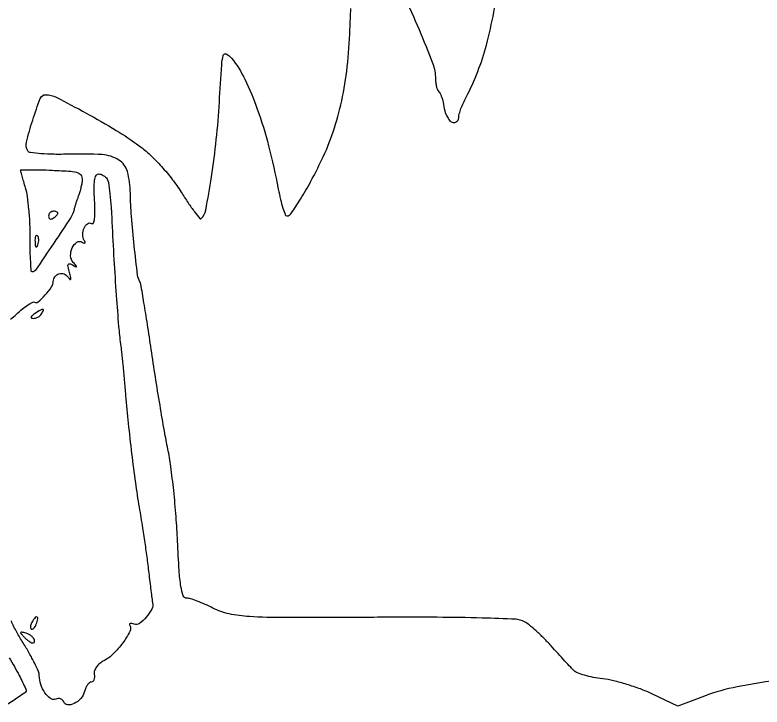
# Model space of a CAD drawing. Extents: x 0 to 820, y 0 to 850.
# Drawn here: x 249.8 to 410.1, y 398.7 to 547.1 of the extents above; entities that cross this region are included whole.
import ezdxf

# ---------------------------------------------------------------- set-up
doc = ezdxf.new("R2010")
doc.units = 0

msp = doc.modelspace()

# ---------------------------------------------------------------- linework, layer by layer
for points in [[(333.152953, 551.376744, -0.01202), (336.470149, 543.9995, -0.008814), (339.41292, 536.650944, -0.091069), (340, 533.454393, 0.029675), (340.051265, 532.591383, 0.030873), (340.204336, 531.752059, 0.032467), (340.427535, 531.048083, 0.103734), (340.695611, 530.637722, -0.069648), (340.978796, 530.262357, -0.029297), (341.253675, 529.691385, -0.028284), (341.480382, 529.037091, -0.032827), (341.618588, 528.392965, 0.029183), (341.998389, 526.557807, 0.05726), (342.546474, 525.172816, 0.081384), (343.216416, 524.298154, 0.190961), (343.968615, 524, 0.120242), (344.362478, 524.096107, 0.100167), (344.69884, 524.367188, 0.091381), (344.925873, 524.772559, 0.081014), (345.006161, 525.25, -0.071737), (345.106193, 525.920227, -0.016229), (345.473348, 527.014063, -0.01649), (345.984345, 528.259764, -0.01534), (346.587936, 529.5, 0.056747), (350.917749, 540.655449, 0.032767), (353.659465, 554.808215, 0.032814)], [(414.498333, 404.563298, 0.016747), (404.734326, 402.98665, 0.041191), (397.749089, 401.008836), (391.998177, 398.85562), (386.448842, 401.480876, 0.021674), (383.957437, 402.529929, 0.014901), (381.053021, 403.509845, 0.015048), (378.195695, 404.286814, 0.029389), (375.872774, 404.701474, -0.018794), (373.862326, 405.016579, -0.021744), (371.978069, 405.470771, -0.021427), (370.433672, 405.987481, -0.106862), (369.673021, 406.484345, -0.00761), (369.004884, 407.181661, -0.001312), (367.762571, 408.525428, -0.001428), (366.312808, 410.110929, -0.001276), (364.816582, 411.76512, 0.012799), (363.255863, 413.412655, 0.012793), (361.612637, 414.978439, 0.012718), (360.110146, 416.270529, 0.048393), (359.081995, 416.956118, 0.111717), (357.211868, 417.471447, 0.004366), (350.035923, 417.741696, 0.006239), (340.345878, 417.900955, 0.00233), (326.741287, 417.891379, -0.001243), (307.592126, 417.836242, -0.014392), (300.090677, 418.049244, -0.038304), (295.725699, 418.636519, -0.065452), (292.265712, 419.864444, 0.012654), (290.557699, 420.682017, 0.014544), (288.887202, 421.37268, 0.013713), (287.44603, 421.875249, 0.077181), (286.642665, 422, -0.317127), (285.884974, 422.534304, -0.045635), (285.386905, 424.475096, -0.024425), (285.00299, 427.914448, -0.004569), (284.665708, 434.25, 0.008434), (284.346142, 439.489564, 0.006807), (283.831507, 445.104688, 0.006887), (283.21434, 450.275909, 0.017545), (282.584098, 454, -0.006861), (281.853706, 457.818182, -0.002349), (280.897115, 463.371189, -0.002334), (279.89874, 469.509849, -0.002695), (279.006067, 475.370006, 0.001914), (278.197889, 480.731697, 0.002971), (277.455419, 485.350758, 0.0009), (276.780505, 489.351569, 0.094567), (276.586846, 489.870006, -0.106872), (276.089334, 491.307779, -0.00328), (275.373231, 497.58226, -0.007221), (274.78547, 503.909005, -0.014663), (274.541406, 508.899321, 0.060752), (273.88817, 513.504766, 0.188161), (272.060501, 515.989326, 0.127249), (268.49373, 517.137597, 0.022283), (261.379741, 517.235514, -0.011087), (258.155997, 517.207719, -0.016929), (255.362285, 517.340256, -0.012147), (253.111736, 517.578695, -0.225556), (252.526896, 517.956481, -0.201497), (252.239152, 519.787142, -0.016601), (253.578521, 524.534819, -0.014405), (255.217843, 529.214119, -0.31071), (256.360405, 530, -0.118576), (258.639824, 529.451721, -0.006829), (265.046188, 526.069468, -0.011417), (271.523722, 522.341306, -0.022798), (276.432918, 519.049556, -0.030023), (278.76929, 517.096447, -0.019732), (281.222991, 514.591301, -0.01941), (283.532645, 511.831025, -0.024482), (285.437612, 509.099504, 0.008352), (286.948357, 506.777082, 0.014291), (288.295431, 504.898195, 0.008192), (289.443449, 503.440112, 0.444425), (289.757413, 503.42408, 0.15201), (290.724432, 505.26494, 0.006927), (291.92923, 512.363322, 0.011964), (292.978854, 520.370265, 0.012211), (293.635778, 528.363879, -0.00181), (294.126704, 536.376209, -0.050154), (294.471493, 538.446362, -0.472664), (295.126685, 538.740884, -0.108906), (296.21657, 537.863879, -0.056225), (299.096317, 533.310378, -0.027004), (301.776203, 526.9291, -0.02317), (304.196723, 519.027849, -0.01526), (306.275513, 509.75, 0.011446), (306.75173, 507.545923, 0.018243), (307.269961, 505.689062, 0.012651), (307.775982, 504.23054, 0.312503), (308.10882, 504, 0.248014), (308.988878, 504.465145, 0.010037), (311.022316, 507.580449, 0.01589), (313.274387, 511.455696, 0.011295), (315.559432, 515.931139, 0.031429), (318.047089, 522.041272, 0.027554), (319.877382, 528.687912, 0.025588), (321.071318, 535.972644, 0.019767), (321.648322, 544, -0.004866), (321.837091, 548.496244, -0.003919)], [(248.839839, 481.821427, 0.006132), (250.10974, 482.95305, -0.01573), (251.395821, 484.055547, -0.023998), (252.584156, 484.920606, -0.020799), (253.577845, 485.515803, -0.269142), (253.993079, 485.504277, 0.329132), (254.78507, 485.569649, 0.029822), (256.286287, 487.048546, 0.033328), (257.630051, 488.756466, 0.151135), (258, 489.952414, -0.163386), (258.340088, 490.965382, -0.161245), (259.224274, 491.574498, -0.15797), (260.311763, 491.542026, -0.156826), (261.17731, 490.878115, 0.030476), (261.584794, 490.359845, 0.592524), (261.74269, 490.39619, 0.130084), (261.748849, 490.780318, 0.008321), (261.458373, 491.875229, -0.016692), (261.164248, 493.063822, -0.154386), (261.215025, 493.584841, -0.370661), (261.515405, 493.732681, -0.066249), (262.142866, 493.478525, 0.007041), (262.864137, 493.081605, 0.475704), (262.977495, 493.129405, 0.258429), (262.939147, 493.299227, 0.004726), (262.296804, 494.006491, -0.180731), (261.722279, 495.407433, -0.111325), (262.063137, 497.178291, -0.143859), (263.048673, 498.353954, -0.293237), (264.204682, 498.3735, 0.034628), (264.610308, 498.160081, 0.288205), (264.806665, 498.188972, 0.32582), (264.84962, 498.369529, 0.039317), (264.651264, 498.755249, -0.144927), (264.319668, 499.973636, -0.096119), (264.629199, 501.399437, -0.130555), (265.362737, 502.334765, -0.309243), (266.204323, 502.373722, 0.457301), (266.598142, 502.497378, 0.07026), (266.845828, 503.397783, 0.035462), (266.938912, 505.021669, 0.012115), (266.849538, 507.380828, -0.012575), (266.754911, 509.940913, -0.040122), (266.87172, 511.645863, -0.070007), (267.175706, 512.670551, -0.293997), (267.690983, 513.001363, -0.078332), (268.195964, 512.921171, -0.053293), (268.728065, 512.683346, -0.052639), (269.205645, 512.333682, -0.070129), (269.549032, 511.920665, -0.103931), (269.828768, 511.14581, -0.006737), (270.130868, 508.758252, -0.009585), (270.400044, 505.879067, -0.006988), (270.59302, 502.670665, 0.002898), (271.008108, 494.679099, 0.003165), (271.505244, 486.924232, 0.00304), (272.013669, 480.284813, 0.014456), (272.437115, 476.5, -0.008561), (272.642045, 474.845115, -0.001942), (272.930629, 472.03125, -0.002011), (273.237849, 468.782813, -0.001952), (273.522087, 465.5, 0.005293), (274.081022, 459.510517, 0.004149), (274.809934, 453.025747, 0.004224), (275.619472, 446.769381, 0.006971), (276.421624, 441.5, -0.00188), (277.141359, 437.075284, -0.00331), (277.698145, 433.4128, -0.003687), (278.163483, 430.034305, -0.003239), (278.600486, 426.5, 0.001119), (278.833447, 424.547987, 0.001612), (279.049016, 422.821875, 0.000838), (279.238888, 421.359832, 0.025961), (279.305382, 421, -0.182625), (279.134765, 419.659833, -0.055256), (277.959965, 417.936346, -0.055931), (276.487759, 416.563873, -0.256678), (275.37137, 416.410986, 0.033762), (274.835228, 416.576194, 0.117166), (274.474884, 416.575525, 0.30804), (274.338789, 416.425888, 0.175257), (274.391126, 416.176163, -0.266656), (274.433504, 414.868194, -0.035288), (272.905428, 412.427318, -0.039221), (270.865594, 410.045906, -0.078374), (268.863686, 408.593406, 0.054667), (267.955057, 407.99749, 0.065351), (267.257282, 407.24936, 0.075041), (266.849995, 406.44809, 0.123666), (266.793837, 405.694514, -0.051808), (266.838123, 405.045902, -0.080761), (266.728992, 404.497763, -0.111578), (266.490303, 404.133393, -0.194557), (266.160468, 404, 0.175454), (265.767522, 403.857733, 0.062056), (265.352382, 403.413983, 0.052233), (264.979571, 402.768517, 0.040929), (264.711571, 402.005047, -0.117304), (263.911802, 400.503171, -0.096006), (262.466975, 399.389889, -0.137648), (261.06744, 399.118542, -0.300313), (260.245362, 399.763913, 0.12383), (259.997573, 400.152072, 0.105835), (259.581699, 400.404393, 0.095185), (259.059348, 400.480491, 0.080492), (258.512085, 400.366264, -0.251801), (257.399918, 400.508204, -0.085887), (256.21824, 401.70472, -0.071126), (255.31126, 403.508995, -0.081122), (255, 405.414841, 0.102796), (254.813987, 406.310051, 0.013084), (253.978393, 408.103962, 0.014879), (252.853899, 410.2029, 0.011877), (251.522188, 412.397861, -0.019475), (250.174328, 414.697503, -0.019074), (248.99944, 417.110824, -0.019363)], [(248.562295, 409.211453, -0.017277), (250.693967, 405.422731, -0.013085), (252.124366, 402.474943, -0.361593), (251.912441, 401.704179, -0.015608), (247.264724, 398.676851, -0.060024)]]:
    msp.add_lwpolyline(points, format="xyb")
for points in [[(264.202492, 511.5, -0.015379), (264.044643, 510.624738, -0.010697), (263.815089, 509.646875, -0.010801), (263.554185, 508.717085, -0.021845), (263.301451, 508, 0.010461), (263.052321, 507.341354, 0.007689), (262.80284, 506.601704, 0.007776), (262.588361, 505.894302, 0.017119), (262.451566, 505.346226, -0.09226), (261.758033, 503.67972, -0.003635), (258.086165, 498.143479, -0.001768), (254.169627, 492.374642, -0.247588), (253.45942, 492, -0.393276), (253.27309, 492.173373, -0.003986), (253.147639, 494.129687, -0.01003), (253.06333, 496.470075, -0.006026), (253.052502, 499.25, 0.013131), (252.997605, 502.281937, 0.012036), (252.784122, 505.396498, 0.012137), (252.4592, 508.166196, 0.038132), (252.055821, 509.993398, -0.002233), (251.651235, 511.353965, -0.003317), (251.310147, 512.549409, -0.001474), (251.02901, 513.571764, -0.06645), (251, 513.789088, -0.411631), (251.116453, 513.906574, -0.001962), (252.982812, 513.915723, -0.006999), (255.161706, 513.88735, -0.00419), (257.75, 513.79569, -0.006778), (261.735515, 513.566931, -0.067835), (263.365672, 513.225684, -0.206837), (264.058174, 512.580888, -0.141128)], [(257, 503.940983, 0.108972), (257.078288, 503.586039, 0.182303), (257.29375, 503.3746, 0.161196), (257.6179, 503.343488, 0.082592), (258, 503.5, 0.029505), (258.382774, 503.768994, 0.035638), (258.70625, 504.066025, 0.038439), (258.934461, 504.34829, 0.151918), (259, 504.559017, 0.210953), (258.92554, 504.727648, 0.081139), (258.70625, 504.870461, 0.061769), (258.382849, 504.967655, 0.042167), (258, 505, 0.105053), (257.618444, 504.918938, 0.099167), (257.29375, 504.688914, 0.09642), (257.076123, 504.345238, 0.093332)], [(254.078947, 498.416667, 0.018894), (254.137993, 497.670344, 0.168741), (254.279315, 497.37858, 0.470617), (254.461564, 497.395823, 0.054073), (254.683114, 497.8125, 0.051402), (254.839148, 498.359369, 0.05415), (254.876576, 498.916927, 0.060344), (254.797407, 499.402231, 0.126455), (254.604167, 499.729167, 0.296942), (254.385309, 499.77538, 0.208169), (254.200665, 499.592839, 0.077125), (254.089945, 499.112848, 0.028489)], [(254, 483, 0.027275), (253.445888, 482.597454, 0.147021), (253.239151, 482.292684, 0.37991), (253.327599, 482.095709, 0.102799), (253.690983, 482.015313, 0.074131), (254.192374, 482.083483, 0.053889), (254.713662, 482.298248, 0.054031), (255.175433, 482.618541, 0.075854), (255.5, 483, 0.034464), (255.886554, 483.734105, 0.541951), (255.758161, 483.931144, 0.136158), (255.281145, 483.798791, 0.008108)], [(253.458881, 416.933469, 0.049364), (253.242038, 416.490157, 0.059701), (253.133355, 416.040231, 0.070517), (253.142323, 415.651151, 0.156651), (253.276326, 415.390341, 0.281567), (253.50546, 415.335123, 0.118528), (253.786868, 415.507038, 0.069269), (254.083816, 415.899181, 0.035865), (254.345077, 416.456872, 0.029555), (254.696703, 417.564815, 0.344086), (254.525317, 417.954259, 0.36195), (254.120758, 417.871774, 0.030391)], [(251, 414.59106, 0.176553), (251.071145, 414.395857, 0.014236), (251.440625, 413.980891, 0.017822), (251.925401, 413.50208, 0.012711), (252.5, 413, 0.035237), (253.096566, 412.57205, 0.100348), (253.574222, 412.396714, 0.22275), (253.871103, 412.484197, 0.214681), (254, 412.770566, 0.125677), (253.88993, 413.201557, 0.064053), (253.559375, 413.656816, 0.05745), (253.073663, 414.065988, 0.054778), (252.5, 414.361626, 0.019009), (251.924595, 414.557685, 0.034664), (251.440625, 414.666459, 0.044074), (251.095087, 414.688496, 0.407084)]]:
    msp.add_lwpolyline(points, format="xyb", close=True)

doc.saveas('drawing.dxf')
